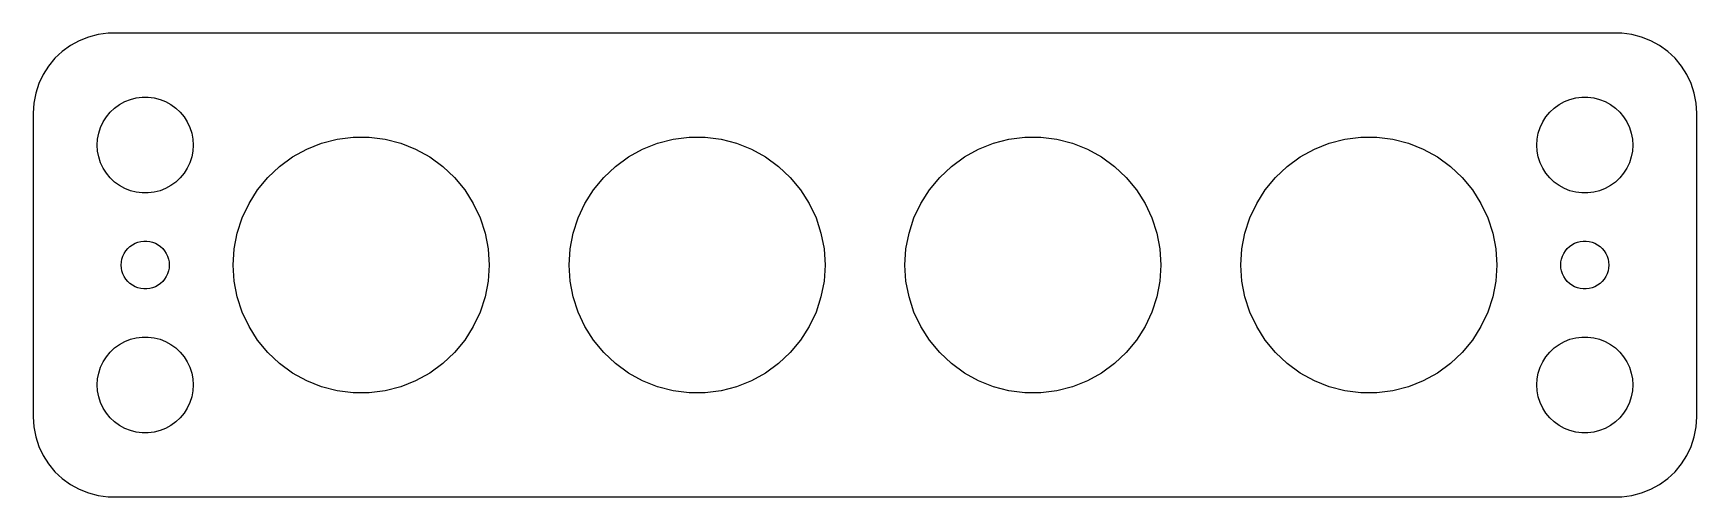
# Model space of a CAD drawing. Header units: metres. Extents: x -52 to 52, y 25 to 53.
import ezdxf

# ---------------------------------------------------------------- set-up
doc = ezdxf.new("R2010")
doc.units = ezdxf.units.M

msp = doc.modelspace()

# ---------------------------------------------------------------- linework, layer by layer
for p, q in [((-48.5451, 53.2553), (-49.1289, 53.0241)), ((-47.9369, 53.4114), (-48.5451, 53.2553)), ((-47.3139, 53.4901), (-47.9369, 53.4114)), ((47.3139, 53.4901), (-47.3139, 53.4901)), ((47.9369, 53.4114), (47.3139, 53.4901)), ((48.5451, 53.2553), (47.9369, 53.4114)), ((49.1289, 53.0241), (48.5451, 53.2553)), ((-50.1871, 52.3526), (-50.6448, 51.9227)), ((-49.6791, 52.7216), (-50.1871, 52.3526)), ((-49.1289, 53.0241), (-49.6791, 52.7216)), ((49.6791, 52.7216), (49.1289, 53.0241)), ((50.1871, 52.3526), (49.6791, 52.7216)), ((50.6448, 51.9227), (50.1871, 52.3526)), ((-51.0451, 51.4389), (-51.3815, 50.9088)), ((-50.6448, 51.9227), (-51.0451, 51.4389)), ((51.0451, 51.4389), (50.6448, 51.9227)), ((51.3815, 50.9088), (51.0451, 51.4389)), ((-51.6489, 50.3406), (-51.8429, 49.7434)), ((-51.3815, 50.9088), (-51.6489, 50.3406)), ((51.6489, 50.3406), (51.3815, 50.9088)), ((51.8429, 49.7434), (51.6489, 50.3406)), ((-51.9606, 49.1267), (-52, 48.5)), ((-51.8429, 49.7434), (-51.9606, 49.1267)), ((-46.9123, 48.8115), (-46.6075, 49.033)), ((-46.6075, 49.033), (-46.2773, 49.2145)), ((-46.2773, 49.2145), (-45.927, 49.3532)), ((-45.927, 49.3532), (-45.5621, 49.4469)), ((-45.5621, 49.4469), (-45.1884, 49.4941)), ((-45.1884, 49.4941), (-44.8116, 49.4941)), ((-44.8116, 49.4941), (-44.4379, 49.4469)), ((-44.4379, 49.4469), (-44.0729, 49.3532)), ((-44.0729, 49.3532), (-43.7227, 49.2145)), ((-43.7227, 49.2145), (-43.3925, 49.033)), ((-43.3925, 49.033), (-43.0877, 48.8115)), ((43.0877, 48.8115), (43.3925, 49.033)), ((43.3925, 49.033), (43.7227, 49.2145)), ((43.7227, 49.2145), (44.0729, 49.3532)), ((44.0729, 49.3532), (44.4379, 49.4469)), ((44.4379, 49.4469), (44.8116, 49.4941)), ((44.8116, 49.4941), (45.1884, 49.4941)), ((45.1884, 49.4941), (45.5621, 49.4469)), ((45.5621, 49.4469), (45.927, 49.3532)), ((45.927, 49.3532), (46.2773, 49.2145)), ((46.2773, 49.2145), (46.6075, 49.033)), ((46.6075, 49.033), (46.9123, 48.8115)), ((51.9606, 49.1267), (51.8429, 49.7434)), ((52, 48.5), (51.9606, 49.1267)), ((-52, 48.5), (-52, 29.5)), ((-47.7893, 47.6044), (-47.6289, 47.9453)), ((-47.6289, 47.9453), (-47.427, 48.2634)), ((-47.427, 48.2634), (-47.1869, 48.5536)), ((-47.1869, 48.5536), (-46.9123, 48.8115)), ((-43.0877, 48.8115), (-42.8131, 48.5536)), ((-42.8131, 48.5536), (-42.5729, 48.2634)), ((-42.5729, 48.2634), (-42.3711, 47.9453)), ((-42.3711, 47.9453), (-42.2107, 47.6044)), ((42.2107, 47.6044), (42.3711, 47.9453)), ((42.3711, 47.9453), (42.5729, 48.2634)), ((42.5729, 48.2634), (42.8131, 48.5536)), ((42.8131, 48.5536), (43.0877, 48.8115)), ((46.9123, 48.8115), (47.1869, 48.5536)), ((47.1869, 48.5536), (47.427, 48.2634)), ((47.427, 48.2634), (47.6289, 47.9453)), ((47.6289, 47.9453), (47.7893, 47.6044)), ((52, 29.5), (52, 48.5)), ((-48, 46.5), (-47.9763, 46.876)), ((-47.9763, 46.876), (-47.9057, 47.2461)), ((-47.9057, 47.2461), (-47.7893, 47.6044)), ((-42.2107, 47.6044), (-42.0942, 47.2461)), ((-42.0942, 47.2461), (-42.0237, 46.876)), ((-42.0237, 46.876), (-42, 46.5)), ((-33.9721, 46.6084), (-32.999, 46.8583)), ((-32.999, 46.8583), (-32.0023, 46.9842)), ((-32.0023, 46.9842), (-30.9977, 46.9842)), ((-30.9977, 46.9842), (-30.0009, 46.8583)), ((-30.0009, 46.8583), (-29.0279, 46.6084)), ((-12.9721, 46.6084), (-11.999, 46.8583)), ((-11.999, 46.8583), (-11.0023, 46.9842)), ((-11.0023, 46.9842), (-9.99767, 46.9842)), ((-9.99767, 46.9842), (-9.00095, 46.8583)), ((-9.00095, 46.8583), (-8.02786, 46.6084)), ((8.02786, 46.6084), (9.00095, 46.8583)), ((9.00095, 46.8583), (9.99767, 46.9842)), ((9.99767, 46.9842), (11.0023, 46.9842)), ((11.0023, 46.9842), (11.999, 46.8583)), ((11.999, 46.8583), (12.9721, 46.6084)), ((29.0279, 46.6084), (30.0009, 46.8583)), ((30.0009, 46.8583), (30.9977, 46.9842)), ((30.9977, 46.9842), (32.0023, 46.9842)), ((32.0023, 46.9842), (32.999, 46.8583)), ((32.999, 46.8583), (33.9721, 46.6084)), ((42, 46.5), (42.0237, 46.876)), ((42.0237, 46.876), (42.0942, 47.2461)), ((42.0942, 47.2461), (42.2107, 47.6044)), ((47.7893, 47.6044), (47.9057, 47.2461)), ((47.9057, 47.2461), (47.9763, 46.876)), ((47.9763, 46.876), (48, 46.5)), ((-47.9763, 46.124), (-48, 46.5)), ((-47.9057, 45.7539), (-47.9763, 46.124)), ((-42.0237, 46.124), (-42.0942, 45.7539)), ((-42, 46.5), (-42.0237, 46.124)), ((-35.7866, 45.7546), (-34.9062, 46.2386)), ((-34.9062, 46.2386), (-33.9721, 46.6084)), ((-29.0279, 46.6084), (-28.0938, 46.2386)), ((-28.0938, 46.2386), (-27.2134, 45.7546)), ((-14.7866, 45.7546), (-13.9062, 46.2386)), ((-13.9062, 46.2386), (-12.9721, 46.6084)), ((-8.02786, 46.6084), (-7.09377, 46.2386)), ((-7.09377, 46.2386), (-6.21338, 45.7546)), ((6.21338, 45.7546), (7.09377, 46.2386)), ((7.09377, 46.2386), (8.02786, 46.6084)), ((12.9721, 46.6084), (13.9062, 46.2386)), ((13.9062, 46.2386), (14.7866, 45.7546)), ((27.2134, 45.7546), (28.0938, 46.2386)), ((28.0938, 46.2386), (29.0279, 46.6084)), ((33.9721, 46.6084), (34.9062, 46.2386)), ((34.9062, 46.2386), (35.7866, 45.7546)), ((42.0237, 46.124), (42, 46.5)), ((42.0942, 45.7539), (42.0237, 46.124)), ((47.9763, 46.124), (47.9057, 45.7539)), ((48, 46.5), (47.9763, 46.124)), ((-47.7893, 45.3956), (-47.9057, 45.7539)), ((-47.6289, 45.0547), (-47.7893, 45.3956)), ((-47.427, 44.7366), (-47.6289, 45.0547)), ((-47.1869, 44.4464), (-47.427, 44.7366)), ((-42.5729, 44.7366), (-42.8131, 44.4464)), ((-42.3711, 45.0547), (-42.5729, 44.7366)), ((-42.2107, 45.3956), (-42.3711, 45.0547)), ((-42.0942, 45.7539), (-42.2107, 45.3956)), ((-37.3317, 44.4764), (-36.5994, 45.1641)), ((-36.5994, 45.1641), (-35.7866, 45.7546)), ((-27.2134, 45.7546), (-26.4006, 45.1641)), ((-26.4006, 45.1641), (-25.6682, 44.4764)), ((-16.3317, 44.4764), (-15.5994, 45.1641)), ((-15.5994, 45.1641), (-14.7866, 45.7546)), ((-6.21338, 45.7546), (-5.4006, 45.1641)), ((-5.4006, 45.1641), (-4.66824, 44.4764)), ((4.66824, 44.4764), (5.4006, 45.1641)), ((5.4006, 45.1641), (6.21338, 45.7546)), ((14.7866, 45.7546), (15.5994, 45.1641)), ((15.5994, 45.1641), (16.3317, 44.4764)), ((25.6682, 44.4764), (26.4006, 45.1641)), ((26.4006, 45.1641), (27.2134, 45.7546)), ((35.7866, 45.7546), (36.5994, 45.1641)), ((36.5994, 45.1641), (37.3317, 44.4764)), ((42.2107, 45.3956), (42.0942, 45.7539)), ((42.3711, 45.0547), (42.2107, 45.3956)), ((42.5729, 44.7366), (42.3711, 45.0547)), ((42.8131, 44.4464), (42.5729, 44.7366)), ((47.427, 44.7366), (47.1869, 44.4464)), ((47.6289, 45.0547), (47.427, 44.7366)), ((47.7893, 45.3956), (47.6289, 45.0547)), ((47.9057, 45.7539), (47.7893, 45.3956)), ((-46.9123, 44.1884), (-47.1869, 44.4464)), ((-46.6075, 43.967), (-46.9123, 44.1884)), ((-46.2773, 43.7855), (-46.6075, 43.967)), ((-45.927, 43.6468), (-46.2773, 43.7855)), ((-43.7227, 43.7855), (-44.0729, 43.6468)), ((-43.3925, 43.967), (-43.7227, 43.7855)), ((-43.0877, 44.1884), (-43.3925, 43.967)), ((-42.8131, 44.4464), (-43.0877, 44.1884)), ((-38.5105, 42.854), (-37.9721, 43.7023)), ((-37.9721, 43.7023), (-37.3317, 44.4764)), ((-25.6682, 44.4764), (-25.0279, 43.7023)), ((-25.0279, 43.7023), (-24.4895, 42.854)), ((-17.5105, 42.854), (-16.9721, 43.7023)), ((-16.9721, 43.7023), (-16.3317, 44.4764)), ((-4.66824, 44.4764), (-4.02786, 43.7023)), ((-4.02786, 43.7023), (-3.48953, 42.854)), ((3.48953, 42.854), (4.02786, 43.7023)), ((4.02786, 43.7023), (4.66824, 44.4764)), ((16.3317, 44.4764), (16.9721, 43.7023)), ((16.9721, 43.7023), (17.5105, 42.854)), ((24.4895, 42.854), (25.0279, 43.7023)), ((25.0279, 43.7023), (25.6682, 44.4764)), ((37.3317, 44.4764), (37.9721, 43.7023)), ((37.9721, 43.7023), (38.5105, 42.854)), ((43.0877, 44.1884), (42.8131, 44.4464)), ((43.3925, 43.967), (43.0877, 44.1884)), ((43.7227, 43.7855), (43.3925, 43.967)), ((44.0729, 43.6468), (43.7227, 43.7855)), ((46.2773, 43.7855), (45.927, 43.6468)), ((46.6075, 43.967), (46.2773, 43.7855)), ((46.9123, 44.1884), (46.6075, 43.967)), ((47.1869, 44.4464), (46.9123, 44.1884)), ((-45.5621, 43.5531), (-45.927, 43.6468)), ((-45.1884, 43.5059), (-45.5621, 43.5531)), ((-44.8116, 43.5059), (-45.1884, 43.5059)), ((-44.4379, 43.5531), (-44.8116, 43.5059)), ((-44.0729, 43.6468), (-44.4379, 43.5531)), ((-38.9382, 41.945), (-38.5105, 42.854)), ((-24.4895, 42.854), (-24.0618, 41.945)), ((-17.9382, 41.945), (-17.5105, 42.854)), ((-3.48953, 42.854), (-3.06178, 41.945)), ((3.06178, 41.945), (3.48953, 42.854)), ((17.5105, 42.854), (17.9382, 41.945)), ((24.0618, 41.945), (24.4895, 42.854)), ((38.5105, 42.854), (38.9382, 41.945)), ((44.4379, 43.5531), (44.0729, 43.6468)), ((44.8116, 43.5059), (44.4379, 43.5531)), ((45.1884, 43.5059), (44.8116, 43.5059)), ((45.5621, 43.5531), (45.1884, 43.5059)), ((45.927, 43.6468), (45.5621, 43.5531)), ((-39.2487, 40.9895), (-38.9382, 41.945)), ((-24.0618, 41.945), (-23.7513, 40.9895)), ((-18.2487, 40.9895), (-17.9382, 41.945)), ((-3.06178, 41.945), (-2.75133, 40.9895)), ((2.75133, 40.9895), (3.06178, 41.945)), ((17.9382, 41.945), (18.2487, 40.9895)), ((23.7513, 40.9895), (24.0618, 41.945)), ((38.9382, 41.945), (39.2487, 40.9895)), ((-39.4369, 40.0027), (-39.2487, 40.9895)), ((-23.7513, 40.9895), (-23.5631, 40.0027)), ((-18.4369, 40.0027), (-18.2487, 40.9895)), ((-2.75133, 40.9895), (-2.56308, 40.0027)), ((2.56308, 40.0027), (2.75133, 40.9895)), ((18.2487, 40.9895), (18.4369, 40.0027)), ((23.5631, 40.0027), (23.7513, 40.9895)), ((39.2487, 40.9895), (39.4369, 40.0027)), ((-46.4529, 39.373), (-46.3947, 39.5522)), ((-46.3947, 39.5522), (-46.3145, 39.7226)), ((-46.3145, 39.7226), (-46.2135, 39.8817)), ((-46.2135, 39.8817), (-46.0934, 40.0268)), ((-46.0934, 40.0268), (-45.9561, 40.1558)), ((-45.9561, 40.1558), (-45.8037, 40.2665)), ((-45.8037, 40.2665), (-45.6387, 40.3572)), ((-45.6387, 40.3572), (-45.4635, 40.4266)), ((-45.4635, 40.4266), (-45.2811, 40.4734)), ((-45.2811, 40.4734), (-45.0942, 40.497)), ((-45.0942, 40.497), (-44.9058, 40.497)), ((-44.9058, 40.497), (-44.7189, 40.4734)), ((-44.7189, 40.4734), (-44.5365, 40.4266)), ((-44.5365, 40.4266), (-44.3613, 40.3572)), ((-44.3613, 40.3572), (-44.1963, 40.2665)), ((-44.1963, 40.2665), (-44.0439, 40.1558)), ((-44.0439, 40.1558), (-43.9065, 40.0268)), ((-43.9065, 40.0268), (-43.7865, 39.8817)), ((-43.7865, 39.8817), (-43.6855, 39.7226)), ((-43.6855, 39.7226), (-43.6053, 39.5522)), ((-43.6053, 39.5522), (-43.5471, 39.373)), ((-39.5, 39), (-39.4369, 40.0027)), ((-23.5631, 40.0027), (-23.5, 39)), ((-18.5, 39), (-18.4369, 40.0027)), ((-2.56308, 40.0027), (-2.5, 39)), ((2.5, 39), (2.56308, 40.0027)), ((18.4369, 40.0027), (18.5, 39)), ((23.5, 39), (23.5631, 40.0027)), ((39.4369, 40.0027), (39.5, 39)), ((43.5471, 39.373), (43.6053, 39.5522)), ((43.6053, 39.5522), (43.6855, 39.7226)), ((43.6855, 39.7226), (43.7865, 39.8817)), ((43.7865, 39.8817), (43.9065, 40.0268)), ((43.9065, 40.0268), (44.0439, 40.1558)), ((44.0439, 40.1558), (44.1963, 40.2665)), ((44.1963, 40.2665), (44.3613, 40.3572)), ((44.3613, 40.3572), (44.5365, 40.4266)), ((44.5365, 40.4266), (44.7189, 40.4734)), ((44.7189, 40.4734), (44.9058, 40.497)), ((44.9058, 40.497), (45.0942, 40.497)), ((45.0942, 40.497), (45.2811, 40.4734)), ((45.2811, 40.4734), (45.4635, 40.4266)), ((45.4635, 40.4266), (45.6387, 40.3572)), ((45.6387, 40.3572), (45.8037, 40.2665)), ((45.8037, 40.2665), (45.9561, 40.1558)), ((45.9561, 40.1558), (46.0934, 40.0268)), ((46.0934, 40.0268), (46.2135, 39.8817)), ((46.2135, 39.8817), (46.3145, 39.7226)), ((46.3145, 39.7226), (46.3947, 39.5522)), ((46.3947, 39.5522), (46.4529, 39.373)), ((-46.5, 39), (-46.4882, 39.188)), ((-46.4882, 38.812), (-46.5, 39)), ((-46.4882, 39.188), (-46.4529, 39.373)), ((-46.4529, 38.627), (-46.4882, 38.812)), ((-46.3947, 38.4478), (-46.4529, 38.627)), ((-43.5471, 38.627), (-43.6053, 38.4478)), ((-43.5471, 39.373), (-43.5118, 39.188)), ((-43.5118, 38.812), (-43.5471, 38.627)), ((-43.5118, 39.188), (-43.5, 39)), ((-43.5, 39), (-43.5118, 38.812)), ((-39.4369, 37.9973), (-39.5, 39)), ((-23.5, 39), (-23.5631, 37.9973)), ((-18.4369, 37.9973), (-18.5, 39)), ((-2.5, 39), (-2.56308, 37.9973)), ((2.56308, 37.9973), (2.5, 39)), ((18.5, 39), (18.4369, 37.9973)), ((23.5631, 37.9973), (23.5, 39)), ((39.5, 39), (39.4369, 37.9973)), ((43.5, 39), (43.5118, 39.188)), ((43.5118, 38.812), (43.5, 39)), ((43.5118, 39.188), (43.5471, 39.373)), ((43.5471, 38.627), (43.5118, 38.812)), ((43.6053, 38.4478), (43.5471, 38.627)), ((46.4529, 38.627), (46.3947, 38.4478)), ((46.4529, 39.373), (46.4882, 39.188)), ((46.4882, 38.812), (46.4529, 38.627)), ((46.4882, 39.188), (46.5, 39)), ((46.5, 39), (46.4882, 38.812)), ((-46.3145, 38.2774), (-46.3947, 38.4478)), ((-46.2135, 38.1183), (-46.3145, 38.2774)), ((-46.0934, 37.9732), (-46.2135, 38.1183)), ((-45.9561, 37.8442), (-46.0934, 37.9732)), ((-45.8037, 37.7335), (-45.9561, 37.8442)), ((-45.6387, 37.6428), (-45.8037, 37.7335)), ((-45.4635, 37.5734), (-45.6387, 37.6428)), ((-45.2811, 37.5266), (-45.4635, 37.5734)), ((-45.0942, 37.503), (-45.2811, 37.5266)), ((-44.9058, 37.503), (-45.0942, 37.503)), ((-44.7189, 37.5266), (-44.9058, 37.503)), ((-44.5365, 37.5734), (-44.7189, 37.5266)), ((-44.3613, 37.6428), (-44.5365, 37.5734)), ((-44.1963, 37.7335), (-44.3613, 37.6428)), ((-44.0439, 37.8442), (-44.1963, 37.7335)), ((-43.9065, 37.9732), (-44.0439, 37.8442)), ((-43.7865, 38.1183), (-43.9065, 37.9732)), ((-43.6855, 38.2774), (-43.7865, 38.1183)), ((-43.6053, 38.4478), (-43.6855, 38.2774)), ((-39.2487, 37.0105), (-39.4369, 37.9973)), ((-23.5631, 37.9973), (-23.7513, 37.0105)), ((-18.2487, 37.0105), (-18.4369, 37.9973)), ((-2.56308, 37.9973), (-2.75133, 37.0105)), ((2.75133, 37.0105), (2.56308, 37.9973)), ((18.4369, 37.9973), (18.2487, 37.0105)), ((23.7513, 37.0105), (23.5631, 37.9973)), ((39.4369, 37.9973), (39.2487, 37.0105)), ((43.6855, 38.2774), (43.6053, 38.4478)), ((43.7865, 38.1183), (43.6855, 38.2774)), ((43.9065, 37.9732), (43.7865, 38.1183)), ((44.0439, 37.8442), (43.9065, 37.9732)), ((44.1963, 37.7335), (44.0439, 37.8442)), ((44.3613, 37.6428), (44.1963, 37.7335)), ((44.5365, 37.5734), (44.3613, 37.6428)), ((44.7189, 37.5266), (44.5365, 37.5734)), ((44.9058, 37.503), (44.7189, 37.5266)), ((45.0942, 37.503), (44.9058, 37.503)), ((45.2811, 37.5266), (45.0942, 37.503)), ((45.4635, 37.5734), (45.2811, 37.5266)), ((45.6387, 37.6428), (45.4635, 37.5734)), ((45.8037, 37.7335), (45.6387, 37.6428)), ((45.9561, 37.8442), (45.8037, 37.7335)), ((46.0934, 37.9732), (45.9561, 37.8442)), ((46.2135, 38.1183), (46.0934, 37.9732)), ((46.3145, 38.2774), (46.2135, 38.1183)), ((46.3947, 38.4478), (46.3145, 38.2774)), ((-38.9382, 36.055), (-39.2487, 37.0105)), ((-23.7513, 37.0105), (-24.0618, 36.055)), ((-17.9382, 36.055), (-18.2487, 37.0105)), ((-2.75133, 37.0105), (-3.06178, 36.055)), ((3.06178, 36.055), (2.75133, 37.0105)), ((18.2487, 37.0105), (17.9382, 36.055)), ((24.0618, 36.055), (23.7513, 37.0105)), ((39.2487, 37.0105), (38.9382, 36.055)), ((-38.5105, 35.146), (-38.9382, 36.055)), ((-24.0618, 36.055), (-24.4895, 35.146)), ((-17.5105, 35.146), (-17.9382, 36.055)), ((-3.06178, 36.055), (-3.48953, 35.146)), ((3.48953, 35.146), (3.06178, 36.055)), ((17.9382, 36.055), (17.5105, 35.146)), ((24.4895, 35.146), (24.0618, 36.055)), ((38.9382, 36.055), (38.5105, 35.146)), ((-46.2773, 34.2145), (-45.927, 34.3532)), ((-45.927, 34.3532), (-45.5621, 34.4469)), ((-45.5621, 34.4469), (-45.1884, 34.4941)), ((-45.1884, 34.4941), (-44.8116, 34.4941)), ((-44.8116, 34.4941), (-44.4379, 34.4469)), ((-44.4379, 34.4469), (-44.0729, 34.3532)), ((-44.0729, 34.3532), (-43.7227, 34.2145)), ((-37.9721, 34.2977), (-38.5105, 35.146)), ((-24.4895, 35.146), (-25.0279, 34.2977)), ((-16.9721, 34.2977), (-17.5105, 35.146)), ((-3.48953, 35.146), (-4.02786, 34.2977)), ((4.02786, 34.2977), (3.48953, 35.146)), ((17.5105, 35.146), (16.9721, 34.2977)), ((25.0279, 34.2977), (24.4895, 35.146)), ((38.5105, 35.146), (37.9721, 34.2977)), ((43.7227, 34.2145), (44.0729, 34.3532)), ((44.0729, 34.3532), (44.4379, 34.4469)), ((44.4379, 34.4469), (44.8116, 34.4941)), ((44.8116, 34.4941), (45.1884, 34.4941)), ((45.1884, 34.4941), (45.5621, 34.4469)), ((45.5621, 34.4469), (45.927, 34.3532)), ((45.927, 34.3532), (46.2773, 34.2145)), ((-47.427, 33.2634), (-47.1869, 33.5536)), ((-47.1869, 33.5536), (-46.9123, 33.8116)), ((-46.9123, 33.8116), (-46.6075, 34.033)), ((-46.6075, 34.033), (-46.2773, 34.2145)), ((-43.7227, 34.2145), (-43.3925, 34.033)), ((-43.3925, 34.033), (-43.0877, 33.8116)), ((-43.0877, 33.8116), (-42.8131, 33.5536)), ((-42.8131, 33.5536), (-42.5729, 33.2634)), ((-37.3317, 33.5236), (-37.9721, 34.2977)), ((-36.5994, 32.8359), (-37.3317, 33.5236)), ((-25.6682, 33.5236), (-26.4006, 32.8359)), ((-25.0279, 34.2977), (-25.6682, 33.5236)), ((-16.3317, 33.5236), (-16.9721, 34.2977)), ((-15.5994, 32.8359), (-16.3317, 33.5236)), ((-4.66824, 33.5236), (-5.4006, 32.8359)), ((-4.02786, 34.2977), (-4.66824, 33.5236)), ((4.66824, 33.5236), (4.02786, 34.2977)), ((5.4006, 32.8359), (4.66824, 33.5236)), ((16.3317, 33.5236), (15.5994, 32.8359)), ((16.9721, 34.2977), (16.3317, 33.5236)), ((25.6682, 33.5236), (25.0279, 34.2977)), ((26.4006, 32.8359), (25.6682, 33.5236)), ((37.3317, 33.5236), (36.5994, 32.8359)), ((37.9721, 34.2977), (37.3317, 33.5236)), ((42.5729, 33.2634), (42.8131, 33.5536)), ((42.8131, 33.5536), (43.0877, 33.8116)), ((43.0877, 33.8116), (43.3925, 34.033)), ((43.3925, 34.033), (43.7227, 34.2145)), ((46.2773, 34.2145), (46.6075, 34.033)), ((46.6075, 34.033), (46.9123, 33.8116)), ((46.9123, 33.8116), (47.1869, 33.5536)), ((47.1869, 33.5536), (47.427, 33.2634)), ((-47.9763, 31.876), (-47.9057, 32.2461)), ((-47.9057, 32.2461), (-47.7893, 32.6044)), ((-47.7893, 32.6044), (-47.6289, 32.9453)), ((-47.6289, 32.9453), (-47.427, 33.2634)), ((-42.5729, 33.2634), (-42.3711, 32.9453)), ((-42.3711, 32.9453), (-42.2107, 32.6044)), ((-42.2107, 32.6044), (-42.0942, 32.2461)), ((-42.0942, 32.2461), (-42.0237, 31.876)), ((-35.7866, 32.2454), (-36.5994, 32.8359)), ((-34.9062, 31.7614), (-35.7866, 32.2454)), ((-27.2134, 32.2454), (-28.0938, 31.7614)), ((-26.4006, 32.8359), (-27.2134, 32.2454)), ((-14.7866, 32.2454), (-15.5994, 32.8359)), ((-13.9062, 31.7614), (-14.7866, 32.2454)), ((-6.21338, 32.2454), (-7.09377, 31.7614)), ((-5.4006, 32.8359), (-6.21338, 32.2454)), ((6.21338, 32.2454), (5.4006, 32.8359)), ((7.09377, 31.7614), (6.21338, 32.2454)), ((14.7866, 32.2454), (13.9062, 31.7614)), ((15.5994, 32.8359), (14.7866, 32.2454)), ((27.2134, 32.2454), (26.4006, 32.8359)), ((28.0938, 31.7614), (27.2134, 32.2454)), ((35.7866, 32.2454), (34.9062, 31.7614)), ((36.5994, 32.8359), (35.7866, 32.2454)), ((42.0237, 31.876), (42.0942, 32.2461)), ((42.0942, 32.2461), (42.2107, 32.6044)), ((42.2107, 32.6044), (42.3711, 32.9453)), ((42.3711, 32.9453), (42.5729, 33.2634)), ((47.427, 33.2634), (47.6289, 32.9453)), ((47.6289, 32.9453), (47.7893, 32.6044)), ((47.7893, 32.6044), (47.9057, 32.2461)), ((47.9057, 32.2461), (47.9763, 31.876)), ((-48, 31.5), (-47.9763, 31.876)), ((-47.9763, 31.124), (-48, 31.5)), ((-42.0237, 31.876), (-42, 31.5)), ((-42, 31.5), (-42.0237, 31.124)), ((-33.9721, 31.3916), (-34.9062, 31.7614)), ((-32.999, 31.1417), (-33.9721, 31.3916)), ((-29.0279, 31.3916), (-30.0009, 31.1417)), ((-28.0938, 31.7614), (-29.0279, 31.3916)), ((-12.9721, 31.3916), (-13.9062, 31.7614)), ((-11.999, 31.1417), (-12.9721, 31.3916)), ((-8.02786, 31.3916), (-9.00095, 31.1417)), ((-7.09377, 31.7614), (-8.02786, 31.3916)), ((8.02786, 31.3916), (7.09377, 31.7614)), ((9.00095, 31.1417), (8.02786, 31.3916)), ((12.9721, 31.3916), (11.999, 31.1417)), ((13.9062, 31.7614), (12.9721, 31.3916)), ((29.0279, 31.3916), (28.0938, 31.7614)), ((30.0009, 31.1417), (29.0279, 31.3916)), ((33.9721, 31.3916), (32.999, 31.1417)), ((34.9062, 31.7614), (33.9721, 31.3916)), ((42, 31.5), (42.0237, 31.876)), ((42.0237, 31.124), (42, 31.5)), ((47.9763, 31.876), (48, 31.5)), ((48, 31.5), (47.9763, 31.124)), ((-47.9057, 30.7539), (-47.9763, 31.124)), ((-47.7893, 30.3956), (-47.9057, 30.7539)), ((-47.6289, 30.0547), (-47.7893, 30.3956)), ((-42.2107, 30.3956), (-42.3711, 30.0547)), ((-42.0942, 30.7539), (-42.2107, 30.3956)), ((-42.0237, 31.124), (-42.0942, 30.7539)), ((-32.0023, 31.0158), (-32.999, 31.1417)), ((-30.9977, 31.0158), (-32.0023, 31.0158)), ((-30.0009, 31.1417), (-30.9977, 31.0158)), ((-11.0023, 31.0158), (-11.999, 31.1417)), ((-9.99767, 31.0158), (-11.0023, 31.0158)), ((-9.00095, 31.1417), (-9.99767, 31.0158)), ((9.99767, 31.0158), (9.00095, 31.1417)), ((11.0023, 31.0158), (9.99767, 31.0158)), ((11.999, 31.1417), (11.0023, 31.0158)), ((30.9977, 31.0158), (30.0009, 31.1417)), ((32.0023, 31.0158), (30.9977, 31.0158)), ((32.999, 31.1417), (32.0023, 31.0158)), ((42.0942, 30.7539), (42.0237, 31.124)), ((42.2107, 30.3956), (42.0942, 30.7539)), ((42.3711, 30.0547), (42.2107, 30.3956)), ((47.7893, 30.3956), (47.6289, 30.0547)), ((47.9057, 30.7539), (47.7893, 30.3956)), ((47.9763, 31.124), (47.9057, 30.7539)), ((-52, 29.5), (-51.9606, 28.8733)), ((-47.427, 29.7366), (-47.6289, 30.0547)), ((-47.1869, 29.4464), (-47.427, 29.7366)), ((-46.9123, 29.1885), (-47.1869, 29.4464)), ((-46.6075, 28.967), (-46.9123, 29.1885)), ((-43.0877, 29.1885), (-43.3925, 28.967)), ((-42.8131, 29.4464), (-43.0877, 29.1885)), ((-42.5729, 29.7366), (-42.8131, 29.4464)), ((-42.3711, 30.0547), (-42.5729, 29.7366)), ((42.5729, 29.7366), (42.3711, 30.0547)), ((42.8131, 29.4464), (42.5729, 29.7366)), ((43.0877, 29.1885), (42.8131, 29.4464)), ((43.3925, 28.967), (43.0877, 29.1885)), ((46.9123, 29.1885), (46.6075, 28.967)), ((47.1869, 29.4464), (46.9123, 29.1885)), ((47.427, 29.7366), (47.1869, 29.4464)), ((47.6289, 30.0547), (47.427, 29.7366)), ((51.9606, 28.8733), (52, 29.5)), ((-51.9606, 28.8733), (-51.8429, 28.2566)), ((-51.8429, 28.2566), (-51.6489, 27.6594)), ((-46.2773, 28.7855), (-46.6075, 28.967)), ((-45.927, 28.6468), (-46.2773, 28.7855)), ((-45.5621, 28.5531), (-45.927, 28.6468)), ((-45.1884, 28.5059), (-45.5621, 28.5531)), ((-44.8116, 28.5059), (-45.1884, 28.5059)), ((-44.4379, 28.5531), (-44.8116, 28.5059)), ((-44.0729, 28.6468), (-44.4379, 28.5531)), ((-43.7227, 28.7855), (-44.0729, 28.6468)), ((-43.3925, 28.967), (-43.7227, 28.7855)), ((43.7227, 28.7855), (43.3925, 28.967)), ((44.0729, 28.6468), (43.7227, 28.7855)), ((44.4379, 28.5531), (44.0729, 28.6468)), ((44.8116, 28.5059), (44.4379, 28.5531)), ((45.1884, 28.5059), (44.8116, 28.5059)), ((45.5621, 28.5531), (45.1884, 28.5059)), ((45.927, 28.6468), (45.5621, 28.5531)), ((46.2773, 28.7855), (45.927, 28.6468)), ((46.6075, 28.967), (46.2773, 28.7855)), ((51.6489, 27.6594), (51.8429, 28.2566)), ((51.8429, 28.2566), (51.9606, 28.8733)), ((-51.6489, 27.6594), (-51.3815, 27.0912)), ((-51.3815, 27.0912), (-51.0451, 26.5611)), ((51.0451, 26.5611), (51.3815, 27.0912)), ((51.3815, 27.0912), (51.6489, 27.6594)), ((-51.0451, 26.5611), (-50.6448, 26.0773)), ((-50.6448, 26.0773), (-50.1871, 25.6474)), ((50.1871, 25.6474), (50.6448, 26.0773)), ((50.6448, 26.0773), (51.0451, 26.5611)), ((-50.1871, 25.6474), (-49.6791, 25.2784)), ((-49.6791, 25.2784), (-49.1289, 24.9759)), ((-49.1289, 24.9759), (-48.5451, 24.7447)), ((48.5451, 24.7447), (49.1289, 24.9759)), ((49.1289, 24.9759), (49.6791, 25.2784)), ((49.6791, 25.2784), (50.1871, 25.6474)), ((-48.5451, 24.7447), (-47.9369, 24.5886)), ((-47.9369, 24.5886), (-47.3139, 24.5099)), ((-47.3139, 24.5099), (47.3139, 24.5099)), ((47.3139, 24.5099), (47.9369, 24.5886)), ((47.9369, 24.5886), (48.5451, 24.7447))]:
    msp.add_line(p, q)

doc.saveas('drawing.dxf')
